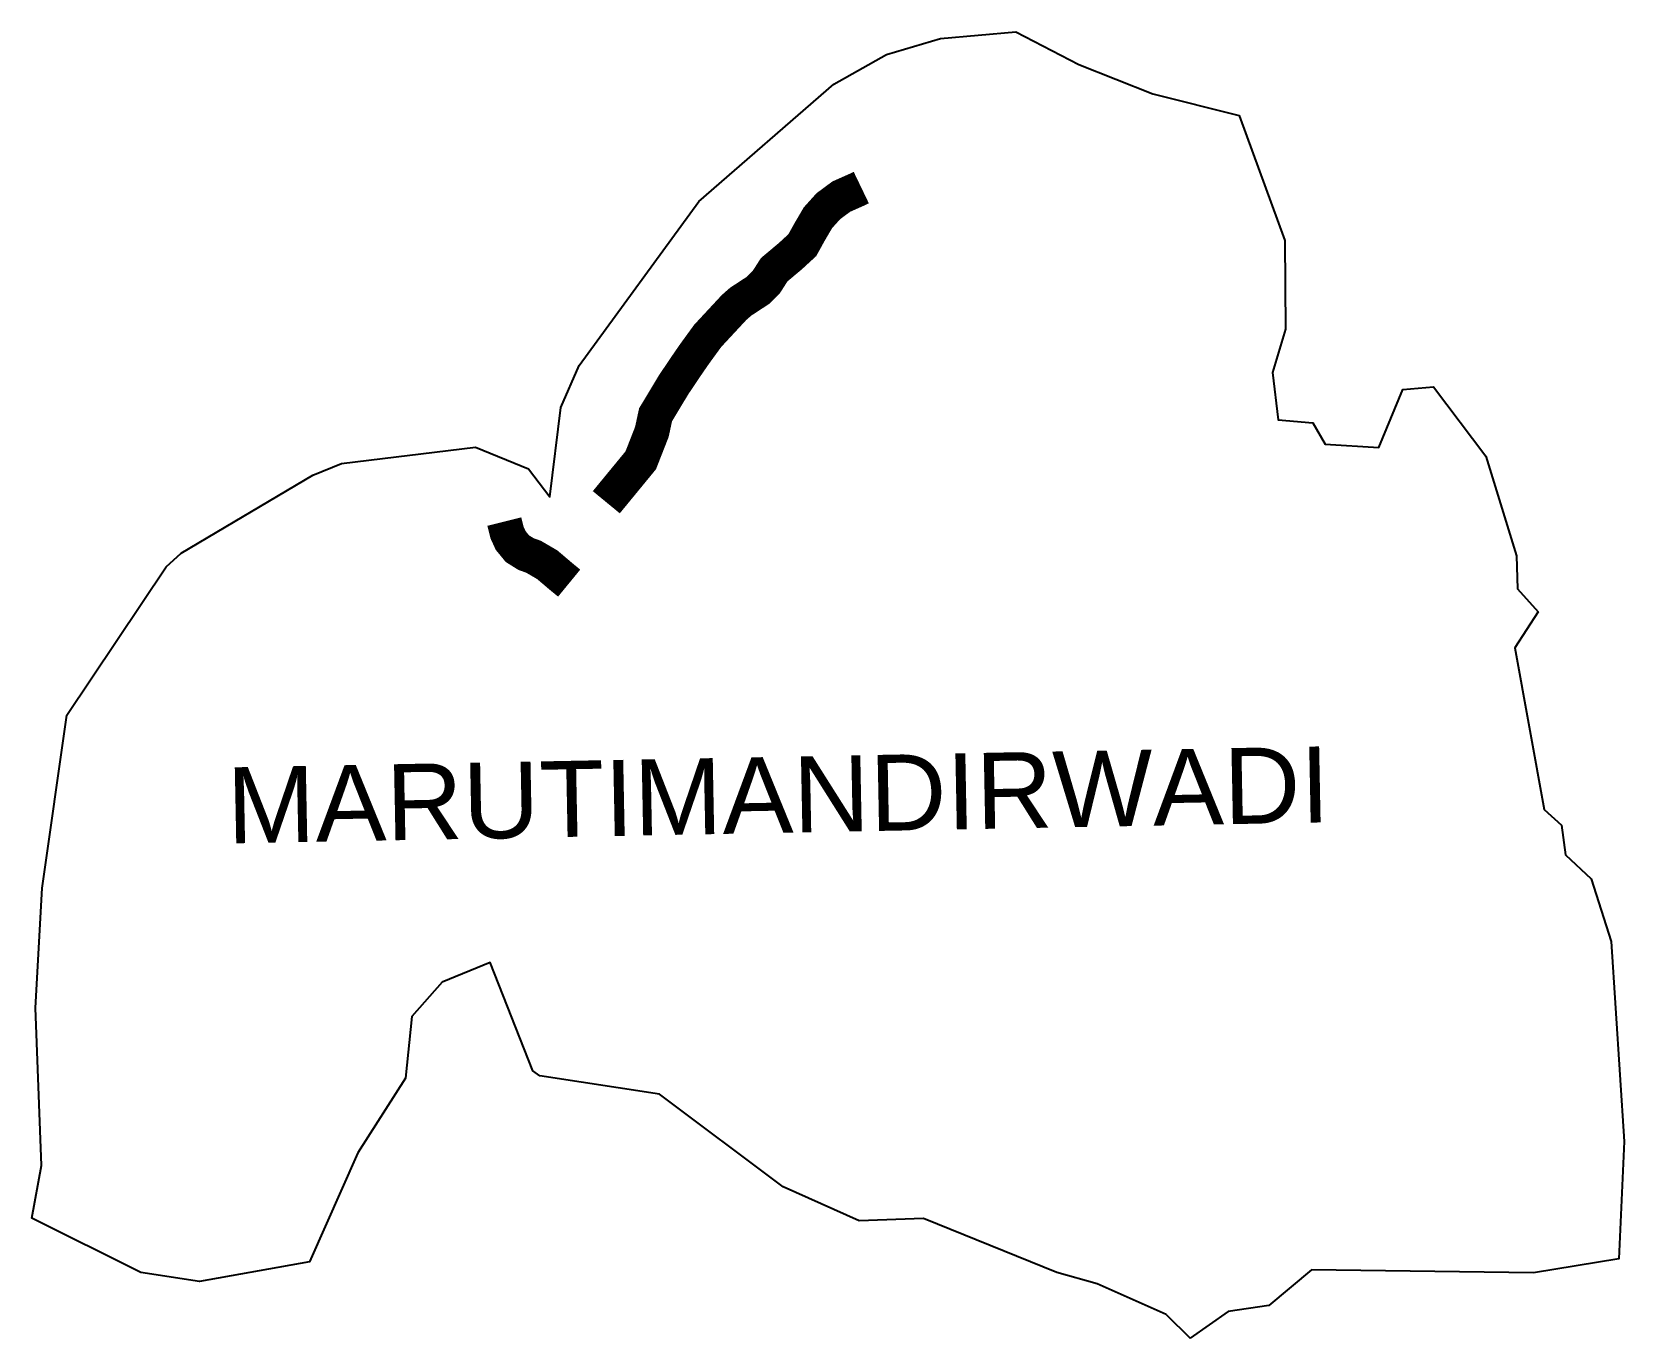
# Model space of a CAD drawing. Header units: metres. Extents: x 307300 to 309578, y 1927148 to 1929017.
import ezdxf

# ---------------------------------------------------------------- set-up
doc = ezdxf.new("R2010")
doc.units = ezdxf.units.M
for name, color, linetype in [('NATURALLY PROTECTED', 3, 'Continuous'), ('village', 3, 'Continuous'), ('VILLAGE NAME', 250, 'Continuous')]:
    doc.layers.add(name, color=color, linetype=linetype)
doc.styles.get("Standard").update_dxf_attribs({"font": 'calibri.ttf'})

msp = doc.modelspace()

# ---------------------------------------------------------------- linework, layer by layer
at = {"layer": 'NATURALLY PROTECTED', "color": 116, "true_color": 0x136734, "const_width": 50, "flags": 128}
for points in [[(308486.9, 1928794.2), (308481.5, 1928791.6), (308458.3, 1928781.3), (308439.8, 1928767.6), (308424.9, 1928751.1), (308412.5, 1928729.9), (308402.5, 1928711.8), (308385.4, 1928696.1), (308362.3, 1928676.7), (308351.1, 1928659.2), (308339.1, 1928647.2), (308314.2, 1928630.9), (308304.7, 1928622.5), (308267.2, 1928582.1), (308248, 1928555.7), (308233.2, 1928534.2), (308218.3, 1928511.9), (308192.6, 1928469.2), (308187.3, 1928444.7), (308171.4, 1928404.1), (308122.1, 1928344.1)], [(308069, 1928228.4), (308069, 1928228.4), (308057.4, 1928237.9), (308037.6, 1928254.7), (308017.9, 1928266.2), (308007.4, 1928269.9), (307994.9, 1928277.7), (307985.3, 1928289.4), (307980.1, 1928300.8), (307976.2, 1928316.4)]]:
    msp.add_lwpolyline(points, dxfattribs=at)
at = {"layer": 'village', "flags": 128}
msp.add_lwpolyline([(308923.2, 1927182.1), (308957.4, 1927148.4)], dxfattribs=at)
at = {"layer": 'village', "color": 3, "true_color": 0x00ff00}
for points in [[(308923.2, 1927182.1, 0), (308824.4, 1927226, 0), (308766.5, 1927242.1, 0), (308575.7, 1927319.3, 0), (308483.8, 1927316.3, 0), (308375.3, 1927364.8, 0), (308198.4, 1927497.2, 0), (308026.9, 1927523.6, 0), (308017.1, 1927530.6, 0), (307955.8, 1927685.5, 0), (307887.4, 1927657.8, 0), (307844, 1927608.5, 0), (307835, 1927520.1, 0), (307766.6, 1927413.5, 0), (307697.4, 1927257.6, 0), (307540.3, 1927229.4, 0), (307456.1, 1927242.1, 0), (307300.3, 1927320, 0), (307314, 1927395.3, 0), (307305.7, 1927620.8, 0), (307314.9, 1927791.9, 0), (307350.6, 1928039.7, 0), (307492.6, 1928251.7, 0), (307514, 1928271.3, 0), (307702.2, 1928383, 0), (307743.3, 1928399.7, 0), (307934.9, 1928422.9, 0), (308010.7, 1928392, 0), (308041.1, 1928351.7, 0), (308056.9, 1928479.5, 0), (308083.3, 1928539.5, 0), (308254.5, 1928774.3, 0), (308447.4, 1928941.9, 0), (308523.1, 1928984.4, 0), (308600, 1929007.5, 0), (308707.8, 1929017, 0), (308798.1, 1928970.5, 0), (308903.8, 1928928.4, 0), (309027.6, 1928897.3, 0), (309092.8, 1928718.5, 0), (309093.9, 1928591.5, 0), (309075.2, 1928529.6, 0), (309083.1, 1928462.1, 0), (309132.9, 1928457.9, 0), (309150.4, 1928427.2, 0), (309227.4, 1928422.2, 0), (309261.5, 1928505.3, 0), (309305.5, 1928509.2, 0), (309380.5, 1928409.9, 0), (309424, 1928267.2, 0), (309425.8, 1928220.3, 0), (309455.3, 1928187.4, 0), (309421.9, 1928135.9, 0), (309463.8, 1927904.6, 0), (309488.7, 1927882.3, 0), (309494.5, 1927839.6, 0), (309531.2, 1927805.6, 0), (309559.8, 1927715.9, 0), (309578.2, 1927429.7, 0)], [(309578.2, 1927429.7, 0), (309570.7, 1927262, 0), (309570.5, 1927262, 0), (309448.6, 1927241.9, 0), (309131, 1927246.2, 0), (309069.7, 1927195.3, 0), (309011.6, 1927186.7, 0), (308957.4, 1927148.4, 0)]]:
    msp.add_polyline3d(points, dxfattribs=at)

# ---------------------------------------------------------------- texts
at = {"layer": 'VILLAGE NAME', "insert": (307578.2, 1927964.7), "char_height": 108.748, "attachment_point": 1, "rotation": 1.1028}
msp.add_mtext_dynamic_manual_height_columns('{\\fArial|b0|i0|c0|p34;MARUTIMANDIRWADI}', width=3411.188, gutter_width=543.7, heights=[365.2], dxfattribs=at)

doc.saveas('drawing.dxf')
